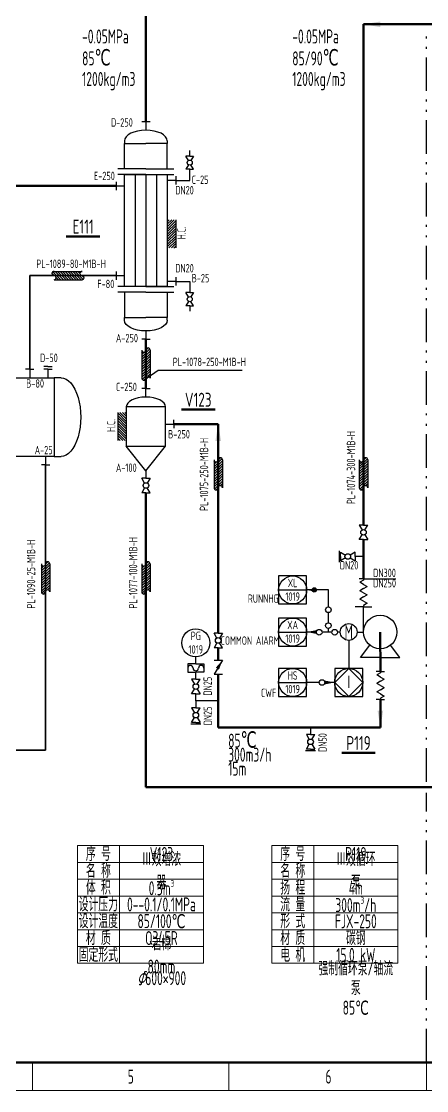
# Model space of a CAD drawing. Header units: millimetres. Extents: x 2658 to 4453, y -1069 to 608.
# Drawn here: x 2933.6 to 3078.2, y -107.7 to 273.8 of the extents above; entities that cross this region are included whole.
import ezdxf
from ezdxf.enums import TextEntityAlignment as Align

# ---------------------------------------------------------------- set-up
doc = ezdxf.new("R2010")
doc.units = ezdxf.units.MM
doc.header["$MEASUREMENT"] = 0
doc.linetypes.add('ACAD_ISO12W100', pattern=[22.4, 12, -3, 0.7, -3, 0.7, -3])
for name, color, linetype, lineweight in [('0-图框', 7, 'Continuous', 15), ('1-主物流管线（粗）', 7, 'Continuous', 70), ('2-辅助物流（中）', 7, 'Continuous', 35), ('文本', 7, 'Continuous', 18), ('细实线', 7, 'Continuous', 18)]:
    doc.layers.add(name, color=color, linetype=linetype, lineweight=lineweight)
doc.styles.add('国标汉字', font='gbenor.shx', dxfattribs={"width": 0.7, "height": 5, "bigfont": 'gbcbig.shx'})

msp = doc.modelspace()

# ---------------------------------------------------------------- hatches: boundary and pattern name
h = msp.add_hatch()
h.set_pattern_fill('ANSI31', color=256, scale=0.2)
h.set_pattern_definition([(45, (-3530.9154, -1843.94375), (-0.449012806, 0.449012806), [])])
h.paths.add_polyline_path([(2988.67, 202.94), (2985.67, 202.94), (2985.67, 192.94), (2988.67, 192.94)])
h = msp.add_hatch()
h.set_pattern_fill('ANSI31', color=256, scale=0.2, angle=90)
h.set_pattern_definition([(135, (-3359.5505, -1770.2528), (-0.449012806, -0.449012806), [])])
h.paths.add_polyline_path([(2945.27, 184.58, 1), (2945.27, 183.08, -1), (2945.27, 181.58), (2955.27, 181.58, 1), (2955.27, 183.08, -1), (2955.27, 184.58)])
h = msp.add_hatch()
h.set_pattern_fill('ANSI31', color=256, scale=0.2)
h.set_pattern_definition([(45, (1024.7163, 6461.31575), (-0.449012806, 0.449012806), [])])
h.paths.add_polyline_path([(2979.55, 156.5, 1), (2978.05, 156.5, -1), (2976.55, 156.5), (2976.55, 146.5, 1), (2978.05, 146.5, -1), (2979.55, 146.5)])
h = msp.add_hatch()
h.set_pattern_fill('ANSI31', color=256, scale=0.2, angle=90)
h.set_pattern_definition([(135, (-3530.9154, -1843.4261), (-0.449012806, -0.449012806), [])])
h.paths.add_polyline_path([(2971.05, 134.24), (2968.05, 134.24), (2968.05, 124.24), (2971.05, 124.24)])
h = msp.add_hatch()
h.set_pattern_fill('ANSI31', color=256, scale=0.2)
h.set_pattern_definition([(45, (1050.50365, 6422.18245), (-0.449012806, 0.449012806), [])])
h.paths.add_polyline_path([(3005.34, 117.37, 1), (3003.84, 117.37, -1), (3002.34, 117.37), (3002.34, 107.37, 1), (3003.84, 107.37, -1), (3005.34, 107.37)])
h = msp.add_hatch()
h.set_pattern_fill('ANSI31', color=256, scale=0.2)
h.set_pattern_definition([(45, (1102.3061, 6422.18245), (-0.449012806, 0.449012806), [])])
h.paths.add_polyline_path([(3057.14, 117.37, 1), (3055.64, 117.37, -1), (3054.14, 117.37), (3054.14, 107.37, 1), (3055.64, 107.37, -1), (3057.14, 107.37)])
h = msp.add_hatch()
h.set_pattern_fill('ANSI31', color=256, scale=0.2)
h.set_pattern_definition([(45, (988.9373, 6385.0419), (-0.449012806, 0.449012806), [])])
h.paths.add_polyline_path([(2943.77, 80.22, 1), (2942.27, 80.22, -1), (2940.77, 80.22), (2940.77, 70.22, 1), (2942.27, 70.22, -1), (2943.77, 70.22)])
h = msp.add_hatch()
h.set_pattern_fill('ANSI31', color=256, scale=0.2)
h.set_pattern_definition([(45, (1024.7163, 6385.0419), (-0.449012806, 0.449012806), [])])
h.paths.add_polyline_path([(2979.55, 80.22, 1), (2978.05, 80.22, -1), (2976.55, 80.22), (2976.55, 70.22, 1), (2978.05, 70.22, -1), (2979.55, 70.22)])
h = msp.add_hatch(color=256)
h.dxf.hatch_style = 1
h.paths.add_polyline_path([(3038.87, 70.92), (3037.34, 70.92, -1)])
h.paths.add_polyline_path([(3037.34, 70.92), (3038.87, 70.92, -1)])

# ---------------------------------------------------------------- linework, layer by layer
at = {"linetype": 'ACAD_ISO12W100'}
for p, q in [((3078.15, 2.53), (3078.15, 270.73)), ((3078.15, -97.68), (3078.15, -1.47))]:
    msp.add_line(p, q, dxfattribs=at)
for p, q in [((2979.55, 237.94), (2976.55, 237.94)), ((2978.05, 237.94), (2978.05, 234.94)), ((2970.43, 231.14), (2970.43, 230.14)), ((2970.43, 221.14), (2970.43, 230.14)), ((2970.43, 230.14), (2978.05, 230.14)), ((2985.67, 230.14), (2978.05, 230.14)), ((2985.67, 231.14), (2985.67, 230.14)), ((2985.67, 221.14), (2985.67, 230.14)), ((2993.67, 225.73), (2992.32, 225.73)), ((2993.22, 224.17), (2992.32, 225.73)), ((2993.67, 225.73), (2993.67, 227.73)), ((2993.67, 225.73), (2995.02, 225.73)), ((2995.02, 225.73), (2994.12, 224.17)), ((2993.22, 222.61), (2992.32, 221.05)), ((2995.02, 221.05), (2994.12, 222.61)), ((2978.05, 221.14), (2968.05, 221.14)), ((2978.05, 219.14), (2968.05, 219.14)), ((2974.25, 219.14), (2974.25, 179.14)), ((2978.05, 221.14), (2988.05, 221.14)), ((2978.05, 219.14), (2988.05, 219.14)), ((2978.05, 219.14), (2978.05, 179.14)), ((2981.85, 219.14), (2981.85, 179.14)), ((2988.67, 218.55), (2988.67, 215.55)), ((2993.67, 221.05), (2992.32, 221.05)), ((2993.67, 217.05), (2993.67, 221.05)), ((2993.67, 221.05), (2995.02, 221.05)), ((2967.43, 216.56), (2967.43, 213.56)), ((2967.43, 215.06), (2970.43, 215.06)), ((2988.67, 217.05), (2985.67, 217.05)), ((2988.67, 217.05), (2993.67, 217.05)), ((2988.67, 202.94), (2988.67, 192.94)), ((2945.27, 184.58), (2955.27, 184.58)), ((2967.43, 184.58), (2967.43, 181.58)), ((2945.27, 181.58), (2955.27, 181.58)), ((2967.43, 183.08), (2970.43, 183.08)), ((2988.67, 181.01), (2985.67, 181.01)), ((2988.67, 182.51), (2988.67, 179.51)), ((2988.67, 181.01), (2993.67, 181.01)), ((2993.67, 181.01), (2993.67, 177.01)), ((2978.05, 179.14), (2968.05, 179.14)), ((2978.05, 177.14), (2968.05, 177.14)), ((2970.43, 177.14), (2970.43, 168.14)), ((2978.05, 179.14), (2988.05, 179.14)), ((2978.05, 177.14), (2988.05, 177.14)), ((2985.67, 177.14), (2985.67, 168.14)), ((2993.67, 177.01), (2992.32, 177.01)), ((2993.22, 175.45), (2992.32, 177.01)), ((2993.67, 177.01), (2995.02, 177.01)), ((2995.02, 177.01), (2994.12, 175.45)), ((2993.22, 173.89), (2992.32, 172.33)), ((2993.67, 172.33), (2992.32, 172.33)), ((2993.67, 172.33), (2995.02, 172.33)), ((2993.67, 172.33), (2993.67, 170.33)), ((2995.02, 172.33), (2994.12, 173.89)), ((2970.43, 168.14), (2978.05, 168.14)), ((2970.43, 167.14), (2970.43, 168.14)), ((2985.67, 168.14), (2978.05, 168.14)), ((2985.67, 167.14), (2985.67, 168.14)), ((2978.05, 160.34), (2976.55, 160.34)), ((2978.05, 163.34), (2978.05, 160.34)), ((2978.05, 160.34), (2979.55, 160.34)), ((2976.55, 156.5), (2976.55, 146.5)), ((2979.55, 156.5), (2979.55, 146.5)), ((2936.62, 149.65), (2935.12, 149.65)), ((2936.62, 149.65), (2936.62, 146.65)), ((2936.62, 149.65), (2938.12, 149.65)), ((2943.09, 150.65), (2941.59, 150.65)), ((2943.09, 149.65), (2941.59, 149.65)), ((2943.09, 150.65), (2944.59, 150.65)), ((2943.09, 149.65), (2943.09, 146.65)), ((2943.09, 149.65), (2944.59, 149.65)), ((2977.3, 145.75), (2982.37, 149.28)), ((2982.37, 149.28), (3012.37, 149.28)), ((2947.78, 146.65), (2945.28, 146.65)), ((2945.28, 146.65), (2945.28, 118.52)), ((2978.05, 142.74), (2976.55, 142.74)), ((2978.05, 139.74), (2978.05, 142.74)), ((2978.05, 142.74), (2979.55, 142.74)), ((2968.05, 134.24), (2968.05, 124.24)), ((2978.05, 136.24), (2971.05, 136.24)), ((2971.05, 136.24), (2971.05, 122.24)), ((2985.05, 136.24), (2978.05, 136.24)), ((2985.05, 122.24), (2985.05, 136.24)), ((2985.05, 130.12), (2988.05, 130.12)), ((2988.05, 130.12), (2988.05, 131.62)), ((2988.05, 130.12), (2988.05, 128.62)), ((2971.05, 122.24), (2985.05, 122.24)), ((2978.05, 113.37), (2971.05, 122.24)), ((2978.05, 113.37), (2985.05, 122.24)), ((2942.27, 118.52), (2942.27, 115.52)), ((2945.28, 118.52), (2947.78, 118.52)), ((2942.27, 115.52), (2940.77, 115.52)), ((2942.27, 115.52), (2943.77, 115.52)), ((3002.34, 117.37), (3002.34, 107.37)), ((3005.34, 117.37), (3005.34, 107.37)), ((3054.14, 117.37), (3054.14, 107.37)), ((3057.14, 117.37), (3057.14, 107.37)), ((2978.05, 110.8), (2976.55, 110.8)), ((2977.55, 109.06), (2976.55, 110.8)), ((2978.05, 113.37), (2978.05, 110.8)), ((2978.05, 110.8), (2979.55, 110.8)), ((2979.55, 110.8), (2978.55, 109.06)), ((2977.55, 107.33), (2976.55, 105.6)), ((2979.55, 105.6), (2978.55, 107.33)), ((2978.05, 105.6), (2976.55, 105.6)), ((2978.05, 105.6), (2979.55, 105.6)), ((3055.64, 94.08), (3054.14, 94.08)), ((3054.14, 94.08), (3055.14, 92.35)), ((3055.64, 94.08), (3057.14, 94.08)), ((3056.14, 92.35), (3057.14, 94.08)), ((3054.14, 88.89), (3055.14, 90.62)), ((3055.64, 88.89), (3054.14, 88.89)), ((3055.64, 88.89), (3057.14, 88.89)), ((3056.14, 90.62), (3057.14, 88.89)), ((3046.95, 84.86), (3046.95, 80.86)), ((3047.45, 82.86), (3047.45, 84.36)), ((3047.45, 84.36), (3049.18, 83.36)), ((3052.64, 84.36), (3050.91, 83.36)), ((3052.64, 82.86), (3052.64, 84.36)), ((2940.77, 80.22), (2940.77, 70.22)), ((2943.77, 80.22), (2943.77, 70.22)), ((2976.55, 80.22), (2976.55, 70.22)), ((2979.55, 80.22), (2979.55, 70.22)), ((3047.45, 82.86), (3047.45, 81.36)), ((3049.18, 82.36), (3047.45, 81.36)), ((3050.91, 82.36), (3052.64, 81.36)), ((3055.64, 82.86), (3052.64, 82.86)), ((3052.64, 82.86), (3052.64, 81.36)), ((3025.37, 75.92), (3025.37, 65.92)), ((3035.37, 75.92), (3025.37, 75.92)), ((3035.37, 65.92), (3035.37, 75.92)), ((3055.64, 74.92), (3054.14, 74.92)), ((3055.64, 74.42), (3054.34, 73.67)), ((3055.64, 72.92), (3054.34, 73.67)), ((3055.64, 74.92), (3067.14, 74.92)), ((3055.64, 74.92), (3067.14, 74.92)), ((3055.64, 74.92), (3055.64, 74.42)), ((3055.64, 72.92), (3056.94, 72.17)), ((3025.37, 70.92), (3035.37, 70.92)), ((3043.11, 70.92), (3035.37, 70.92)), ((3043.11, 64.86), (3043.11, 70.92)), ((3055.64, 71.42), (3054.34, 70.67)), ((3055.64, 69.92), (3054.34, 70.67)), ((3055.64, 71.42), (3056.94, 72.17)), ((3055.64, 69.92), (3056.94, 69.17)), ((3055.64, 68.42), (3056.94, 69.17)), ((3025.37, 65.92), (3035.37, 65.92)), ((3055.64, 64.92), (3052.64, 64.92)), ((3055.64, 68.42), (3054.34, 67.67)), ((3055.64, 66.92), (3054.34, 67.67)), ((3055.64, 66.92), (3056.94, 66.17)), ((3056.94, 66.17), (3055.64, 65.42)), ((3055.64, 65.42), (3055.64, 64.92)), ((3055.64, 55.92), (3055.64, 64.92)), ((3055.64, 64.92), (3058.64, 64.92)), ((3043.11, 59.2), (3043.11, 62.86)), ((3025.37, 60.92), (3025.37, 50.92)), ((3035.37, 60.92), (3025.37, 60.92)), ((3035.37, 50.92), (3035.37, 60.92)), ((3003.84, 55.51), (3002.34, 55.51)), ((3003.34, 53.78), (3002.34, 55.51)), ((3003.84, 55.51), (3005.34, 55.51)), ((3005.34, 55.51), (3004.34, 53.78)), ((3025.37, 55.92), (3035.37, 55.92)), ((3038.86, 55.92), (3035.37, 55.92)), ((3044.37, 55.92), (3040.85, 55.92)), ((3043.11, 55.92), (3043.11, 57.2)), ((3047.37, 55.92), (3046.36, 55.92)), ((3053.37, 55.92), (3055.75, 55.92)), ((3003.34, 52.05), (3002.34, 50.32)), ((3003.84, 50.32), (3002.34, 50.32)), ((3003.84, 50.32), (3005.34, 50.32)), ((3005.34, 50.32), (3004.34, 52.05)), ((3025.37, 50.92), (3035.37, 50.92)), ((3050.37, 52.92), (3050.37, 42.92)), ((3054.55, 46.89), (3057.94, 51.22)), ((3068.66, 46.89), (3065.28, 51.22)), ((3068.66, 46.89), (3065.28, 51.22)), ((2995.84, 44.55), (2995.84, 47.05)), ((3002.34, 45.86), (3005.34, 45.86)), ((3005.34, 45.86), (3002.34, 40.86)), ((3061.55, 46.89), (3054.55, 46.89)), ((3061.55, 46.89), (3068.66, 46.89)), ((3061.55, 46.89), (3068.66, 46.89)), ((2995.85, 44.55), (2992.95, 44.55)), ((2992.95, 44.55), (2992.95, 41.55)), ((2995.83, 44.55), (2998.73, 44.55)), ((2998.73, 44.55), (2998.73, 41.55)), ((3025.37, 42.92), (3025.37, 32.92)), ((3035.37, 42.92), (3025.37, 42.92)), ((3035.37, 32.92), (3035.37, 42.92)), ((3045.37, 42.92), (3045.37, 32.92)), ((3055.37, 42.92), (3045.37, 42.92)), ((3050.37, 42.92), (3045.37, 37.92)), ((3055.37, 37.92), (3050.37, 42.92)), ((3055.37, 32.92), (3055.37, 42.92)), ((2992.95, 41.55), (2995.84, 41.55)), ((2995.84, 39.05), (2994.34, 39.05)), ((2994.34, 39.05), (2995.34, 37.32)), ((2995.84, 39.05), (2995.84, 41.55)), ((2998.73, 41.55), (2995.84, 41.55)), ((2995.84, 39.05), (2997.34, 39.05)), ((2996.34, 37.32), (2997.34, 39.05)), ((3002.34, 40.86), (3005.34, 40.86)), ((3061.67, 41.84), (3060.17, 41.84)), ((3061.67, 41.34), (3060.37, 40.59)), ((3061.67, 39.84), (3060.37, 40.59)), ((3061.67, 38.34), (3060.37, 37.59)), ((3061.67, 41.84), (3063.17, 41.84)), ((3061.67, 41.84), (3061.67, 41.34)), ((3061.67, 39.84), (3062.97, 39.09)), ((3061.67, 38.34), (3062.97, 39.09)), ((2994.34, 33.85), (2995.34, 35.58)), ((2996.34, 35.58), (2997.34, 33.85)), ((3025.37, 37.92), (3035.37, 37.92)), ((3039.87, 37.92), (3035.37, 37.92)), ((3045.37, 37.92), (3041.87, 37.92)), ((3045.37, 37.92), (3050.37, 32.92)), ((3050.37, 32.92), (3055.37, 37.92)), ((3061.67, 36.84), (3060.37, 37.59)), ((3061.67, 35.34), (3060.37, 34.59)), ((3061.67, 33.84), (3060.37, 34.59)), ((3061.67, 36.84), (3062.97, 36.09)), ((3061.67, 35.34), (3062.97, 36.09)), ((2995.84, 33.85), (2994.34, 33.85)), ((2995.84, 31.35), (2995.84, 33.85)), ((2995.84, 33.85), (2997.34, 33.85)), ((3003.84, 31.35), (2995.84, 31.35)), ((2995.84, 31.35), (2995.84, 28.85)), ((3025.37, 32.92), (3035.37, 32.92)), ((3045.37, 32.92), (3055.37, 32.92)), ((3061.67, 31.84), (3060.17, 31.84)), ((3061.67, 33.84), (3062.97, 33.09)), ((3062.97, 33.09), (3061.67, 32.34)), ((3061.67, 32.34), (3061.67, 31.84)), ((3061.67, 31.84), (3063.17, 31.84)), ((2995.84, 28.85), (2994.34, 28.85)), ((2994.34, 28.85), (2995.34, 27.12)), ((2995.84, 28.85), (2997.34, 28.85)), ((2996.34, 27.12), (2997.34, 28.85)), ((2994.04, 23.15), (2997.64, 23.15)), ((2994.34, 23.65), (2995.34, 25.38)), ((2995.84, 23.65), (2994.34, 23.65)), ((2995.84, 23.65), (2997.34, 23.65)), ((2996.34, 25.38), (2997.34, 23.65)), ((3036.77, 19.34), (3035.27, 19.34)), ((3035.27, 19.34), (3036.27, 17.61)), ((3036.77, 21.84), (3036.77, 19.34)), ((3036.77, 19.34), (3038.27, 19.34)), ((3037.27, 17.61), (3038.27, 19.34)), ((3035.27, 14.14), (3036.27, 15.88)), ((3037.27, 15.88), (3038.27, 14.14)), ((3034.97, 13.64), (3038.57, 13.64)), ((3036.77, 14.14), (3035.27, 14.14)), ((3036.77, 14.14), (3038.27, 14.14))]:
    msp.add_line(p, q)
at = {"lineweight": 70}
for p, q in [((2949.66, 197.06), (2961.66, 197.06)), ((2990.71, 135.28), (3002.71, 135.28)), ((3047.86, 12.82), (3059.86, 12.82))]:
    msp.add_line(p, q, dxfattribs=at)
for points in [[(2970.43, 219.14), (2985.67, 219.14), (2985.67, 179.14), (2970.43, 179.14)], [(2907.04, 146.65), (2945.28, 146.65), (2945.28, 118.52), (2907.04, 118.52)]]:
    msp.add_lwpolyline(points, close=True)
for centre, radius in [((2993.67, 223.39), 0.9), ((2993.67, 174.67), 0.9), ((2978.05, 108.2), 1), ((3055.64, 91.48), 1), ((3050.04, 82.86), 1), ((3030.37, 70.92), 5), ((3038.1, 70.92), 0.765), ((3043.11, 63.86), 1), ((3061.61, 55.92), 5.97), ((3061.61, 55.92), 5.97), ((3030.37, 55.92), 5), ((3043.11, 58.2), 1), ((3050.37, 55.92), 3), ((2995.84, 52.05), 5), ((3003.84, 52.91), 1), ((3039.86, 55.84), 1), ((3045.37, 55.84), 1), ((3030.37, 37.92), 5), ((3050.37, 37.92), 5), ((3040.87, 37.92), 1), ((2995.84, 36.45), 1), ((2995.84, 26.25), 1), ((3036.77, 16.74), 1)]:
    msp.add_circle(centre, radius)
for centre, radius, start, end in [((2945.27, 183.83), 0.75, 90, 270), ((2955.27, 183.83), 0.75, 90, 270), ((2945.27, 182.33), 0.75, 270, 90), ((2955.27, 182.33), 0.75, 270, 90), ((2977.3, 156.5), 0.75, 180, 0), ((2978.8, 156.5), 0.75, 0, 180), ((2977.3, 146.5), 0.75, 180, 0), ((2978.8, 146.5), 0.75, 0, 180), ((3003.09, 117.37), 0.75, 180, 0), ((3004.59, 117.37), 0.75, 0, 180), ((3054.89, 117.37), 0.75, 180, 0), ((3056.39, 117.37), 0.75, 0, 180), ((3003.09, 107.37), 0.75, 180, 0), ((3004.59, 107.37), 0.75, 0, 180), ((3054.89, 107.37), 0.75, 180, 0), ((3056.39, 107.37), 0.75, 0, 180), ((2941.52, 80.22), 0.75, 180, 0), ((2943.02, 80.22), 0.75, 0, 180), ((2977.3, 80.22), 0.75, 180, 0), ((2978.8, 80.22), 0.75, 0, 180), ((2941.52, 70.22), 0.75, 180, 0), ((2943.02, 70.22), 0.75, 0, 180), ((2977.3, 70.22), 0.75, 180, 0), ((2978.8, 70.22), 0.75, 0, 180), ((2993.92, 43.05), 0.962, 0, 180), ((2995.84, 43.05), 0.962, 180, 0), ((2997.76, 43.05), 0.962, 0, 180)]:
    msp.add_arc(centre, radius, start, end)
for centre, major_axis, ratio in [((2978.05, 231.14), (-7.62, 0), 0.498823), ((2978.05, 136.24), (-7, 0), 0.5)]:
    msp.add_ellipse(centre, major_axis=major_axis, ratio=ratio, start_param=3.141593, end_param=6.283185)
at = {"extrusion": (0, 0, -1)}
for centre, major_axis, ratio, start_param, end_param in [((2978.05, 167.14), (-7.62, 0), 0.498823, 3.141593, 6.283185), ((2947.78, 132.59), (0, 14.07), 0.49768, 0, 3.141593)]:
    msp.add_ellipse(centre, major_axis=major_axis, ratio=ratio, start_param=start_param, end_param=end_param, dxfattribs=at)
for points in [[(3061.64, 271.73), (3055.64, 272.73), (3061.64, 273.73)], [(3002.84, 124.12), (3003.84, 130.12), (3004.84, 124.12)], [(3038.87, 71.59), (3035.37, 70.92), (3038.87, 70.25)], [(3038.87, 71.59), (3035.37, 70.92), (3038.87, 70.25)], [(3038.87, 56.59), (3035.37, 55.92), (3038.87, 55.25)], [(3002.97, 43.2), (3005.34, 45.86), (3004.11, 42.51)], [(3041.87, 38.59), (3045.37, 37.92), (3041.87, 37.25)], [(3060.67, 27.84), (3061.67, 21.84), (3062.67, 27.84)]]:
    msp.add_solid(points)
at = {"layer": '0-图框', "color": 7, "lineweight": 18}
for p, q in [((2937.65, -97.68), (2937.65, -107.68)), ((3007.65, -97.68), (3007.65, -107.68)), ((2937.65, -107.68), (2867.65, -107.68)), ((3007.65, -107.68), (2937.65, -107.68)), ((3078.15, -107.68), (3008.15, -107.68)), ((3148.15, -107.68), (3078.15, -107.68))]:
    msp.add_line(p, q, dxfattribs=at)
at = {"layer": '0-图框', "lineweight": 18}
msp.add_line((3078.15, -97.68), (3078.15, -107.68), dxfattribs=at)
msp.add_line((3078.15, -97.68), (3078.15, -107.68), dxfattribs=at)
at = {"layer": '0-图框', "color": 7, "lineweight": 18}
msp.add_lwpolyline([(2657.65, 486.32), (3498.65, 486.32), (3498.65, -107.68), (2657.65, -107.68)], close=True, dxfattribs=at)
at = {"layer": '0-图框'}
msp.add_lwpolyline([(2657.65, 486.32), (3498.65, 486.32), (3498.65, -107.68), (2657.65, -107.68)], close=True, dxfattribs=at)
at = {"layer": '0-图框', "color": 7, "lineweight": 60}
msp.add_lwpolyline([(2682.65, 476.32), (3488.65, 476.32), (3488.65, -97.68), (2682.65, -97.68)], close=True, dxfattribs=at)
at = {"layer": '1-主物流管线（粗）'}
for p, q in [((2978.05, 237.94), (2978.05, 279.8)), ((3055.64, 94.08), (3055.64, 272.73)), ((3158.21, 272.73), (3055.64, 272.73)), ((2765, 215.02), (2967.43, 215.06)), ((2978.05, 160.34), (2978.05, 142.74)), ((2988.05, 130.12), (3003.84, 130.12)), ((3003.84, 55.51), (3003.84, 130.12)), ((2978.05, 105.6), (2978.05, 0.53)), ((3055.64, 74.92), (3055.64, 88.89)), ((3061.61, 55.92), (3061.67, 41.84)), ((3003.84, 50.32), (3003.84, 45.86)), ((3003.84, 21.84), (3003.84, 40.86)), ((3061.67, 31.84), (3061.67, 21.84)), ((3061.67, 21.84), (3003.84, 21.84)), ((3092.39, 0.53), (2978.05, 0.53))]:
    msp.add_line(p, q, dxfattribs=at)
at = {"layer": '2-辅助物流（中）'}
for p, q in [((2967.43, 183.08), (2936.62, 183.08)), ((2936.62, 149.65), (2936.62, 183.08)), ((2942.27, 115.52), (2942.27, 13.72)), ((2920.72, 13.72), (2942.27, 13.72))]:
    msp.add_line(p, q, dxfattribs=at)
at = {"layer": '细实线'}
for p, q in [((2953.59, -20.27), (2953.59, -62.27)), ((2953.59, -20.27), (2968.59, -20.27)), ((2953.59, -20.27), (2953.59, -62.27)), ((2968.59, -20.27), (2968.59, -62.27)), ((2998.59, -20.27), (2968.59, -20.27)), ((2998.59, -62.27), (2998.59, -20.27)), ((3022.91, -20.27), (3037.91, -20.27)), ((3022.91, -20.27), (3022.91, -62.27)), ((3022.91, -20.27), (3022.91, -62.27)), ((3037.91, -20.27), (3037.91, -62.27)), ((3067.91, -20.27), (3037.91, -20.27)), ((3067.91, -62.27), (3067.91, -20.27)), ((2953.59, -26.27), (2968.59, -26.27)), ((2998.59, -26.27), (2968.59, -26.27)), ((3022.91, -26.27), (3037.91, -26.27)), ((3067.91, -26.27), (3037.91, -26.27)), ((2953.59, -32.27), (2968.59, -32.27)), ((2998.59, -32.27), (2968.59, -32.27)), ((3022.91, -32.27), (3037.91, -32.27)), ((3067.91, -32.27), (3037.91, -32.27)), ((2953.59, -38.27), (2968.59, -38.27)), ((2998.59, -38.27), (2968.59, -38.27)), ((3022.91, -38.27), (3037.91, -38.27)), ((3067.91, -38.27), (3037.91, -38.27)), ((2953.59, -44.27), (2968.59, -44.27)), ((2998.59, -44.27), (2968.59, -44.27)), ((3022.91, -44.27), (3037.91, -44.27)), ((3067.91, -44.27), (3037.91, -44.27)), ((2953.59, -50.27), (2968.59, -50.27)), ((2998.59, -50.27), (2968.59, -50.27)), ((3022.91, -50.27), (3037.91, -50.27)), ((3067.91, -50.27), (3037.91, -50.27)), ((2953.59, -56.27), (2968.59, -56.27)), ((2998.59, -56.27), (2968.59, -56.27)), ((3022.91, -56.27), (3037.91, -56.27)), ((3067.91, -56.27), (3037.91, -56.27)), ((2968.59, -62.27), (2953.59, -62.27)), ((2968.59, -62.27), (2998.59, -62.27)), ((3037.91, -62.27), (3022.91, -62.27)), ((3037.91, -62.27), (3067.91, -62.27))]:
    msp.add_line(p, q, dxfattribs=at)

# ---------------------------------------------------------------- texts
at = {"style": '国标汉字', "width": 0.7}
for s, p in [('D-250', (2965.6, 236.22, 180)), ('E-250', (2959.5, 217.13, 180)), ('C-25', (2994.37, 215.77, 180)), ('DN20', (2988.51, 212.05, 180)), ('PL-1089-80-M1B-H', (2938.98, 185.79)), ('DN20', (2988.51, 184.2, 180)), ('B-25', (2994.37, 180.66, 180)), ('F-80', (2960.71, 178.59, 180)), ('A-250', (2967.36, 159.28, 180)), ('D-50', (2940.29, 152.23, 180)), ('PL-1078-250-M1B-H', (2987.63, 150.78)), ('B-80', (2935.35, 143.1, 180)), ('C-250', (2967.36, 141.85, 180)), ('B-250', (2985.98, 124.97, 180)), ('A-25', (2938.39, 119.33, 180)), ('A-100', (2967.36, 113.04, 180)), ('DN20', (3047.21, 78.23, 180)), ('DN300', (3059.09, 75.51, 180)), ('DN300', (3059.09, 75.51, 180)), ('DN250', (3059.09, 71.84, 180)), ('DN250', (3059.09, 71.84, 180))]:
    msp.add_text(s, height=3, dxfattribs=at).set_placement(p)
for s, p in [('PL-1074-300-M1B-H', (3052.69, 101.56, 180)), ('PL-1075-250-M1B-H', (3000.27, 99.14, 180)), ('PL-1090-25-M1B-H', (2938.58, 64.31, 180)), ('PL-1077-100-M1B-H', (2974.97, 64.31, 180))]:
    msp.add_text(s, height=3, rotation=90, dxfattribs=at).set_placement(p)
at = {"char_height": 5, "style": '国标汉字'}
for s, width, insert, attachment_point, line_spacing_factor in [('-0.05MPa\\P85{\\H1.16667x;℃}\\P1200kg/m3', 24.4272, (2955.29, 270.88), 1, 0.84), ('-0.05MPa\\P85/90{\\H1.16667x;℃}\\P1200kg/m3', 24.4272, (3030.24, 270.88), 1, 0.84), ('85{\\H1.16667x;℃}\\P300m3/h\\P15m', 24.4272, (3007.39, 20.5), 1, 0.6), ('强制循环泵/轴流泵\\P85℃', 28.1083, (3052.91, -71.14), 5, 0.84)]:
    msp.add_mtext_dynamic_manual_height_columns(s, width=width, gutter_width=25, heights=[0], dxfattribs=dict(at, insert=insert, attachment_point=attachment_point, line_spacing_factor=line_spacing_factor))
at = {"style": '国标汉字'}
for s, width, insert, char_height, attachment_point in [('{\\W0.8;E111}', 16, (2955.66, 200.56), 5, 5), ('{\\W0.8;V123}', 16, (2996.71, 138.78), 5, 5), ('XL', 10, (3030.37, 73.42), 3, 5), ('1019', 10, (3030.37, 70.07), 3, 2), ('XA', 10, (3030.37, 58.42), 3, 5), ('M', 6, (3050.37, 55.92), 5, 5), ('PG', 10, (2995.84, 54.55), 3, 5), ('1019', 10, (3030.37, 55.07), 3, 2), ('1019', 10, (2995.84, 51.2), 3, 2), ('HS', 10, (3030.37, 40.42), 3, 5), ('Ⅰ', 10, (3050.37, 37.92), 5, 5), ('1019', 10, (3030.37, 37.07), 3, 2), ('{\\W0.8;P119}', 16, (3053.86, 16.32), 5, 5), ('序 号', 15, (2961.09, -23.27), 5, 5), ('V123', 15, (2983.59, -23.27), 5, 5), ('序 号', 15, (3030.41, -23.27), 5, 5), ('P119', 15, (3052.91, -23.27), 5, 5), ('名 称', 15, (2961.09, -29.27), 5, 5), ('Ⅲ效增浓器', 15, (2983.59, -29.27), 5, 5), ('名 称', 15, (3030.41, -29.27), 5, 5), ('Ⅲ效循环泵', 15, (3052.91, -29.27), 5, 5), ('体 积', 15, (2961.09, -35.27), 5, 5), ('\\A1;0.3m{\\H0.49x;\\S3^ ;}', 15, (2983.59, -35.27), 5, 5), ('扬 程', 15, (3030.41, -35.27), 5, 5), ('4m', 15, (3052.91, -35.27), 5, 5), ('设计压力', 15, (2961.09, -41.27), 5, 5), ('\\A1;0--0.1/0.1MPa', 15, (2983.59, -41.27), 5, 5), ('流 量', 15, (3030.41, -41.27), 5, 5), ('\\A1;300m{\\H0.49x;\\S3^ ;}/h', 15, (3052.91, -41.27), 5, 5), ('设计温度', 15, (2961.09, -47.27), 5, 5), ('85/100℃', 15, (2983.59, -47.27), 5, 5), ('形 式', 15, (3030.41, -47.27), 5, 5), ('FJX-250', 15, (3052.91, -47.27), 5, 5), ('材 质', 15, (2961.09, -53.27), 5, 5), ('Q345R', 15, (2983.59, -53.27), 5, 5), ('材 质', 15, (3030.41, -53.27), 5, 5), ('碳钢', 15, (3052.91, -53.27), 5, 5), ('固定形式', 15, (2961.09, -59.27), 5, 5), ('岩棉80mm', 15, (2983.59, -59.27), 5, 5), ('电 机', 15, (3030.41, -59.27), 5, 5), ('15.0 kW', 15, (3052.91, -59.27), 5, 5), ('{\\Q15;Φ}600×900', 32.4856, (2983.59, -67.57), 5, 5)]:
    msp.add_mtext_dynamic_manual_height_columns(s, width=width, gutter_width=25, heights=[0], dxfattribs=dict(at, insert=insert, char_height=char_height, attachment_point=attachment_point))
at = {"char_height": 3, "attachment_point": 5, "rotation": 90, "style": '国标汉字'}
for s, width, insert in [('H.C.', 10.6779, (2990.75, 198.3)), ('H.C.', 11.0001, (2965.62, 129.57)), ('DN25', 5.1962, (3000.07, 36.6)), ('DN25', 5.1962, (3000.13, 26)), ('DN50', 5.1962, (3041.06, 16.49))]:
    msp.add_mtext_dynamic_manual_height_columns(s, width=width, gutter_width=25, heights=[0], dxfattribs=dict(at, insert=insert))
at = {"layer": '0-图框', "color": 7, "lineweight": 18, "char_height": 5, "attachment_point": 5, "style": '国标汉字'}
for s, insert in [('5', (2972.65, -102.68)), ('6', (3043.15, -102.68))]:
    msp.add_mtext_dynamic_manual_height_columns(s, width=70, gutter_width=12.5, heights=[0], dxfattribs=dict(at, insert=insert))
at = {"layer": '文本', "style": '国标汉字', "width": 0.7}
for s, p in [('RUNNHG', (3019.89, 66.34)), ('COMMON AIARM', (3015.18, 51.38)), ('CWF', (3021.81, 32.72))]:
    msp.add_text(s, height=3, dxfattribs=at).set_placement(p, align=Align.CENTER)

doc.saveas('drawing.dxf')
